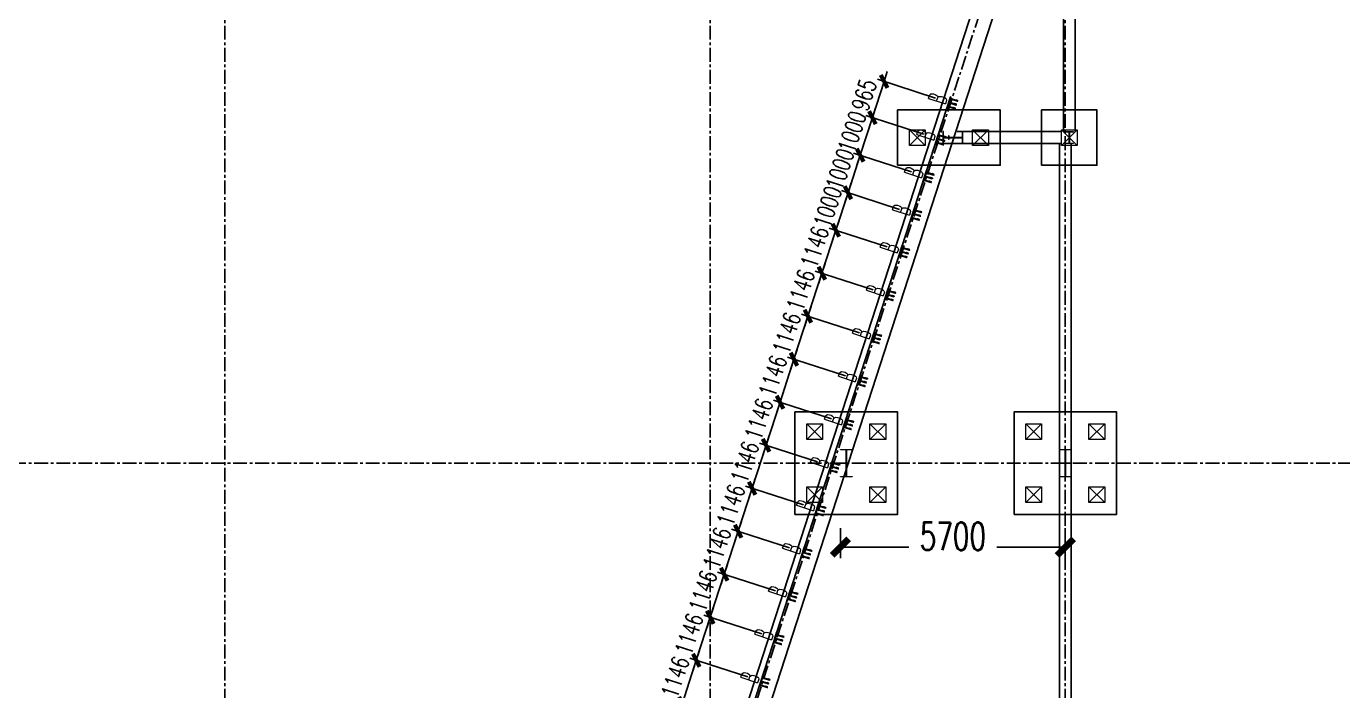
# Model space of a CAD drawing. Extents: x 782294 to 1727252, y -631030 to 17645.
# Drawn here: x 1013228 to 1046583, y -337651 to -320817 of the extents above; entities that cross this region are included whole.
import ezdxf

# ---------------------------------------------------------------- set-up
doc = ezdxf.new("R2010")
doc.units = 0
doc.linetypes.add('CENTER', pattern=[2, 1.25, -0.25, 0.25, -0.25])
doc.layers.get('Defpoints').update_dxf_attribs({"color": 210})
for name, color, linetype in [('!ZN1-填充-8', 8, 'Continuous'), ('!ZN3-铝板幕墙-3', 3, 'Continuous'), ('2钢材断面', 2, 'Continuous'), ('30预埋件', 30, 'Continuous'), ('40钢材投影', 40, 'Continuous'), ('ALT_CEN-0-30', 1, 'CENTER'), ('DIM', 173, 'Continuous'), ('DOTE', 1, 'CENTER'), ('S-BKL', 4, 'Continuous'), ('S-DOTE1', 140, 'CENTER'), ('S-HATCH1-W', 252, 'Continuous'), ('结构轮廓线', 1, 'Continuous')]:
    doc.layers.add(name, color=color, linetype=linetype)
doc.layers.add('S-col', color=2, linetype='Continuous', lineweight=0)
doc.layers.add('S-zhuang', color=1, linetype='Continuous', lineweight=0)
doc.styles.add('DHTEXT-1', font='romans.shx', dxfattribs={"width": 0.7, "bigfont": 'chinese.shx'})
doc.dimstyles.new('ZN175', dxfattribs={"dimscale": 175, "dimtxt": 2.5, "dimasz": 1.5, "dimexe": 1, "dimexo": 2, "dimgap": 0.9, "dimtad": 1, "dimdec": 0, "dimdsep": 46, "dimtxsty": 'DHTEXT-1', "dimblk": 'ARCHTICK', "dimcen": 2.5, "dimclrd": 173, "dimclre": 173, "dimclrt": 7, "dimazin": 2, "dimtfac": 1, "dimtdec": 0, "dimtix": 1, "dimtmove": 2, "dimatfit": 3, "dimfxl": 0, "dimtolj": 1, "dimtzin": 0, "dimarcsym": 0})
doc.dimstyles.new('ZN280', dxfattribs={"dimscale": 280, "dimtxt": 2.5, "dimasz": 1.5, "dimexe": 1, "dimexo": 2, "dimgap": 0.9, "dimtad": 1, "dimdec": 0, "dimdsep": 46, "dimtxsty": 'DHTEXT-1', "dimblk": 'ARCHTICK', "dimcen": 2.5, "dimclrd": 173, "dimclre": 173, "dimclrt": 7, "dimazin": 2, "dimtfac": 1, "dimtdec": 0, "dimtix": 1, "dimtmove": 2, "dimatfit": 3, "dimfxl": 0, "dimarcsym": 0})

# ---------------------------------------------------------------- blocks, each defined once
blk = doc.blocks.new('_ArchTick')
at = {"color": 0, "linetype": 'ByBlock', "const_width": 0.4}
blk.add_lwpolyline([(-0.5, -0.5), (0.5, 0.5)], dxfattribs=at)
blk = doc.blocks.new('*D1428')
at = {"layer": 'Defpoints', "color": 0, "ltscale": 2800, "transparency": 16777216}
for p in [(15600, 64910.00000000099), (21300.00000025705, 64910.00000000099), (21300.00000025705, 63872.50000000099)]:
    blk.add_point(p, dxfattribs=at)
at = {"layer": 'DIM', "color": 173, "linetype": 'ByBlock', "lineweight": -2, "ltscale": 2800, "transparency": 16777216}
for p, q in [((15600, 64350.00000000099), (15600, 63592.50000000099)), ((21300.00000025705, 64350.00000000099), (21300.00000025705, 63592.50000000099)), ((15600, 63872.50000000099), (17334.66666679519, 63872.50000000099)), ((21300.00000025705, 63872.50000000099), (19565.33333346185, 63872.50000000099))]:
    blk.add_line(p, q, dxfattribs=at)
at = {"layer": 'DIM', "color": 173, "lineweight": -2, "ltscale": 2800, "transparency": 16777216, "xscale": 420, "yscale": 420, "zscale": 420, "rotation": 180}
blk.add_blockref('_ArchTick', (15600, 63872.50000000099), dxfattribs=at)
at = {"layer": 'DIM', "color": 173, "lineweight": -2, "ltscale": 2800, "transparency": 16777216, "xscale": 420, "yscale": 420, "zscale": 420}
blk.add_blockref('_ArchTick', (21300.00000025705, 63872.50000000099), dxfattribs=at)
at = {"layer": 'DIM', "color": 7, "ltscale": 2800, "transparency": 16777216, "insert": (18450.00000012852, 64147.50000000099), "char_height": 700, "attachment_point": 5, "style": 'DHTEXT-1'}
blk.add_mtext('5700', dxfattribs=at)
blk = doc.blocks.new('234')
at = {"layer": '!ZN1-填充-8'}
h = blk.add_hatch(color=252, dxfattribs=at)
h.dxf.hatch_style = 1
h.paths.add_polyline_path([(-105.0000001721201, -9.999999742969521), (-112.944251794368, -9.999999742969521), (-105.0000000904838, -18.00872988569608)])
h = blk.add_hatch(color=252, dxfattribs=at)
h.dxf.hatch_style = 1
h.paths.add_polyline_path([(-95.00000097590964, -18.00872988569608), (-105.0000005331822, -18.00872989588242), (-105.0000005331822, -9.999999753155862), (-95.0000008942734, -9.999999742969521)])
h = blk.add_hatch(color=252, dxfattribs=at)
h.dxf.hatch_style = 1
h.paths.add_polyline_path([(-95.0000008942734, -9.999999742969521), (-87.05574927202542, -9.999999742969521), (-95.00000097590964, -18.00872988569608)])
h = blk.add_hatch(color=252, dxfattribs=at)
h.dxf.hatch_style = 1
h.paths.add_polyline_path([(-4.999730351133621, -9.999999742969521), (-12.9439819733816, -9.999999742969521), (-4.999730269497377, -18.00872988569608)])
h = blk.add_hatch(color=252, dxfattribs=at)
h.dxf.hatch_style = 1
h.paths.add_polyline_path([(5.000268845076789, -18.00872988569608), (-4.999730712195742, -18.00872989588242), (-4.999730712195742, -9.999999753155862), (5.000268926713034, -9.999999742969521)])
h = blk.add_hatch(color=252, dxfattribs=at)
h.dxf.hatch_style = 1
h.paths.add_polyline_path([(5.000268926713034, -9.999999742969521), (12.94452054896101, -9.999999742969521), (5.000268845076789, -18.00872988569608)])
h = blk.add_hatch(color=252, dxfattribs=at)
h.dxf.hatch_style = 1
h.paths.add_polyline_path([(95.00000220880611, -10.00000083513441), (87.05575058655813, -10.00000083513441), (95.00000229044235, -18.00873097786098)])
h = blk.add_hatch(color=252, dxfattribs=at)
h.dxf.hatch_style = 1
h.paths.add_polyline_path([(105.0000014050165, -18.00873097786098), (95.00000184774399, -18.00873098804732), (95.00000184774399, -10.00000084532076), (105.0000014866528, -10.00000083513441)])
h = blk.add_hatch(color=252, dxfattribs=at)
h.dxf.hatch_style = 1
h.paths.add_polyline_path([(105.0000014866528, -10.00000083513441), (112.9442531089007, -10.00000083513441), (105.0000014050165, -18.00873097786098)])
at = {"layer": '2钢材断面'}
for p, q in [((-150, 0), (-150, -10)), ((150, 0), (-150, 0)), ((150, 0), (150, -10)), ((-94, -10), (-150, -10)), ((0, -10), (-94, -10)), ((105.9999999126303, -10.00000115769217), (0, -10)), ((150, -10), (105.9999999038409, -10.00000015631667))]:
    blk.add_line(p, q, dxfattribs=at)
at = {"layer": '40钢材投影'}
for p, q in [((-105.0000000904838, -18.00872988569608), (-112.944251794368, -9.999999742969521)), ((-105, -10), (-105, -200.0000005788461)), ((-95, -200.0000005788461), (-105, -200.0000005788461)), ((-95, -10), (-95, -200.0000005788461)), ((-95.00000097590964, -18.00872988569608), (-87.05574927202542, -9.999999742969521)), ((-4.999730269497377, -18.00872988569608), (-12.9439819733816, -9.999999742969521)), ((-5, -10), (-5, -200.0000005788461)), ((5, -200.0000005788461), (-5, -200.0000005788461)), ((5, -10), (5, -200.0000005788461)), ((5.000268845076789, -18.00872988569608), (12.94452054896101, -9.999999742969521)), ((95.00000229044235, -18.00873097786098), (87.05575058655813, -10.00000083513441)), ((95.00000238092616, -10), (95.00000238092616, -200.0000005788461)), ((105.0000023809262, -200.0000005788461), (95.00000238092616, -200.0000005788461)), ((105.0000023809262, -10), (105.0000023809262, -200.0000005788461)), ((105.0000014050165, -18.00873097786098), (112.9442531089007, -10.00000083513441))]:
    blk.add_line(p, q, dxfattribs=at)
for points in [[(-95, -172.0000005788461), (-95, -150.0000005788461), (-85, -150.0000005788461), (-85, -200.0000005788461), (-95, -200.0000005788461), (-95, -184.0000005788461)], [(5, -172.0000005788461), (5, -150.0000005788461), (15, -150.0000005788461), (15, -200.0000005788461), (5, -200.0000005788461), (5, -184.0000005788461)], [(105.0000023809262, -172.0000005788461), (105.0000023809262, -150.0000005788461), (115.0000023809262, -150.0000005788461), (115.0000023809262, -200.0000005788461), (105.0000023809262, -200.0000005788461), (105.0000023809262, -184.0000005788461)]]:
    blk.add_lwpolyline(points, dxfattribs=at)
at = {"layer": 'ALT_CEN-0-30', "ltscale": 0.3}
for p, q in [((-100, 0), (-100, -215.2954922874487)), ((0, 0), (0, -215.2954922874487)), ((100.0000023809262, 0), (100.0000023809262, -215.2954922874487))]:
    blk.add_line(p, q, dxfattribs=at)
blk = doc.blocks.new('20250912155743')
at = {"layer": '40钢材投影', "color": 2, "ltscale": 500, "rotation": 72.02175323771911}
blk.add_blockref('234', (0, 0), dxfattribs=at)
at = {"layer": '30预埋件', "style": 'DHTEXT-1', "text_generation_flag": 6, "width": 0.55}
blk.add_attdef('B', (-95.28506562643452, -79.7298647048301), '', height=450, rotation=251.9335077013559, dxfattribs=at)
blk = doc.blocks.new('20250913102643')
at = {"layer": '结构轮廓线', "ltscale": 500}
for p in [(18345.18810639251, 75141.62306369387), (18047.43218261097, 74223.93255206384), (17738.80072412919, 73272.72339577804), (17430.16944868048, 72321.51480360451), (17121.66105916956, 71370.68494867871), (16768.09095140849, 70280.97385588998), (16414.52084390842, 69191.26276390569), (16060.95073660929, 68101.55167254014), (15707.38062886323, 67011.84057979763), (15353.81922752841, 65922.1563204116), (15000.2491199309, 64832.44522812689), (14646.67901233141, 63742.73413583561), (14293.10890473181, 62653.02304354438), (13939.53879713221, 61563.31195125316), (13585.9686895347, 60473.60085896822)]:
    blk.add_blockref('20250912155743', p, dxfattribs=at).add_auto_attribs({'B': 'B'})
blk = doc.blocks.new('*D766')
at = {"layer": 'Defpoints', "color": 0, "ltscale": 1750, "transparency": 16777216}
for p in [(1036600.136677367, -322744.1181382983), (1034665.846452648, -323130.8150563362), (1036302.380753585, -323661.8086499283)]:
    blk.add_point(p, dxfattribs=at)
at = {"layer": 'DIM', "color": 173, "linetype": 'ByBlock', "lineweight": -2, "ltscale": 1750, "transparency": 16777216}
for p, q in [((1036267.222167642, -322636.0999490209), (1034797.145121567, -322159.1154500674)), ((1034963.602376429, -322213.1245447062), (1035044.616018388, -321963.4386624126)), ((1034963.602376429, -322213.1245447062), (1034665.846452648, -323130.8150563362)), ((1035969.466243861, -323553.7904606508), (1034499.389197786, -323076.8059616975)), ((1034665.846452648, -323130.8150563362), (1034584.83281069, -323380.5009386297))]:
    blk.add_line(p, q, dxfattribs=at)
at = {"layer": 'DIM', "color": 173, "lineweight": -2, "ltscale": 1750, "transparency": 16777216, "xscale": 262.5, "yscale": 262.5, "zscale": 262.5}
for p, rotation in [((1034963.602376429, -322213.1245447062), 252.0237103674111), ((1034665.846452648, -323130.8150563362), 72.02371036741107)]:
    blk.add_blockref('_ArchTick', p, dxfattribs=dict(at, rotation=rotation))
at = {"layer": 'DIM', "color": 7, "ltscale": 1750, "transparency": 16777216, "insert": (1034456.841316585, -322555.850247048), "char_height": 437.5, "attachment_point": 5, "rotation": 72.02371036741107, "style": 'DHTEXT-1'}
blk.add_mtext('\\A1;965', dxfattribs=at)
blk = doc.blocks.new('*D767')
at = {"layer": 'Defpoints', "color": 0, "ltscale": 1750, "transparency": 16777216}
for p in [(1036302.380753585, -323661.8086499282), (1034357.214994166, -324082.024212622), (1035993.749295104, -324613.0178062142)]:
    blk.add_point(p, dxfattribs=at)
at = {"layer": 'DIM', "color": 173, "linetype": 'ByBlock', "lineweight": -2, "ltscale": 1750, "transparency": 16777216}
for p, q in [((1034665.846452648, -323130.8150563361), (1034357.214994166, -324082.024212622)), ((1035969.466243861, -323553.7904606508), (1034499.389197786, -323076.8059616974)), ((1034665.846452648, -323130.8150563361), (1034746.860094606, -322881.1291740426)), ((1035660.834785379, -324504.9996169367), (1034190.757739304, -324028.0151179833)), ((1034357.214994166, -324082.024212622), (1034276.201352208, -324331.7100949155))]:
    blk.add_line(p, q, dxfattribs=at)
at = {"layer": 'DIM', "color": 173, "lineweight": -2, "ltscale": 1750, "transparency": 16777216, "xscale": 262.5, "yscale": 262.5, "zscale": 262.5}
for p, rotation in [((1034665.846452648, -323130.8150563361), 252.0237103674111), ((1034357.214994166, -324082.024212622), 72.02371036741108)]:
    blk.add_blockref('_ArchTick', p, dxfattribs=dict(at, rotation=rotation))
at = {"layer": 'DIM', "color": 7, "ltscale": 1750, "transparency": 16777216, "insert": (1034153.647625453, -323490.3000810059), "char_height": 437.5, "attachment_point": 5, "rotation": 72.02371036741108, "style": 'DHTEXT-1'}
blk.add_mtext('\\A1;1000', dxfattribs=at)
blk = doc.blocks.new('*D768')
at = {"layer": 'Defpoints', "color": 0, "ltscale": 1750, "transparency": 16777216}
for p in [(1035993.749295104, -324613.0178062142), (1034048.583719077, -325033.2328036855), (1035685.085528292, -325564.2158549404)]:
    blk.add_point(p, dxfattribs=at)
at = {"layer": 'DIM', "color": 173, "linetype": 'ByBlock', "lineweight": -2, "ltscale": 1750, "transparency": 16777216}
for p, q in [((1034357.214994166, -324082.024212622), (1034438.228636124, -323832.3383303284)), ((1034357.214994166, -324082.024212622), (1034048.583719077, -325033.2328036855)), ((1035660.834785379, -324504.9996169367), (1034190.757739304, -324028.0151179833)), ((1035352.171018568, -325456.197665663), (1033882.126464215, -324979.2237090468)), ((1034048.583719077, -325033.2328036855), (1033967.570077119, -325282.918685979))]:
    blk.add_line(p, q, dxfattribs=at)
at = {"layer": 'DIM', "color": 173, "lineweight": -2, "ltscale": 1750, "transparency": 16777216, "xscale": 262.5, "yscale": 262.5, "zscale": 262.5}
for p, rotation in [((1034357.214994166, -324082.024212622), 252.0237103674111), ((1034048.583719077, -325033.2328036855), 72.02371036741108)]:
    blk.add_blockref('_ArchTick', p, dxfattribs=dict(at, rotation=rotation))
at = {"layer": 'DIM', "color": 7, "ltscale": 1750, "transparency": 16777216, "insert": (1033845.016258668, -324441.5089546806), "char_height": 437.5, "attachment_point": 5, "rotation": 72.02371036741108, "style": 'DHTEXT-1'}
blk.add_mtext('\\A1;1000', dxfattribs=at)
blk = doc.blocks.new('*D769')
at = {"layer": 'Defpoints', "color": 0, "ltscale": 1750, "transparency": 16777216}
for p in [(1035685.085528292, -325564.2158549404), (1033740.075329926, -325984.0626575018), (1035376.544660356, -326515.0351706171)]:
    blk.add_point(p, dxfattribs=at)
at = {"layer": 'DIM', "color": 173, "linetype": 'ByBlock', "lineweight": -2, "ltscale": 1750, "transparency": 16777216}
for p, q in [((1034048.583719077, -325033.2328036855), (1034129.597361035, -324783.546921392)), ((1034048.583719077, -325033.2328036855), (1033740.075329926, -325984.0626575018)), ((1035352.171018568, -325456.197665663), (1033882.126464215, -324979.2237090468)), ((1035043.630150631, -326407.0169813397), (1033573.618075064, -325930.0535628631)), ((1033740.075329926, -325984.0626575018), (1033659.061687968, -326233.7485397953))]:
    blk.add_line(p, q, dxfattribs=at)
at = {"layer": 'DIM', "color": 173, "lineweight": -2, "ltscale": 1750, "transparency": 16777216, "xscale": 262.5, "yscale": 262.5, "zscale": 262.5}
for p, rotation in [((1034048.583719077, -325033.2328036855), 252.0237103674111), ((1033740.075329926, -325984.0626575018), 72.02371036741108)]:
    blk.add_blockref('_ArchTick', p, dxfattribs=dict(at, rotation=rotation))
at = {"layer": 'DIM', "color": 7, "ltscale": 1750, "transparency": 16777216, "insert": (1033536.446426548, -325392.5281771205), "char_height": 437.5, "attachment_point": 5, "rotation": 72.02371036741108, "style": 'DHTEXT-1'}
blk.add_mtext('\\A1;1000', dxfattribs=at)
blk = doc.blocks.new('*D770')
at = {"layer": 'Defpoints', "color": 0, "ltscale": 1750, "transparency": 16777216}
for p in [(1035376.544660356, -326515.0351706171), (1033386.505222578, -327073.7737490191), (1035022.937330267, -327604.7341847604)]:
    blk.add_point(p, dxfattribs=at)
at = {"layer": 'DIM', "color": 173, "linetype": 'ByBlock', "lineweight": -2, "ltscale": 1750, "transparency": 16777216}
for p, q in [((1033740.075329926, -325984.0626575018), (1033821.088971884, -325734.3767752083)), ((1033740.075329926, -325984.0626575018), (1033386.505222578, -327073.7737490191)), ((1035043.630150631, -326407.0169813397), (1033573.618075064, -325930.0535628631)), ((1034690.022820542, -327496.715995483), (1033220.047967715, -327019.7646543804)), ((1033386.505222578, -327073.7737490191), (1033305.49158062, -327323.4596313126))]:
    blk.add_line(p, q, dxfattribs=at)
at = {"layer": 'DIM', "color": 173, "lineweight": -2, "ltscale": 1750, "transparency": 16777216, "xscale": 262.5, "yscale": 262.5, "zscale": 262.5}
for p, rotation in [((1033740.075329926, -325984.0626575018), 252.0237103674111), ((1033386.505222578, -327073.7737490191), 72.02371036741108)]:
    blk.add_blockref('_ArchTick', p, dxfattribs=dict(at, rotation=rotation))
at = {"layer": 'DIM', "color": 7, "ltscale": 1750, "transparency": 16777216, "insert": (1033205.407178298, -326412.7986497874), "char_height": 437.5, "attachment_point": 5, "rotation": 72.02371036741108, "style": 'DHTEXT-1'}
blk.add_mtext('\\A1;1146', dxfattribs=at)
blk = doc.blocks.new('*D771')
at = {"layer": 'Defpoints', "color": 0, "ltscale": 1750, "transparency": 16777216}
for p in [(1035022.937330267, -327604.7341847604), (1033032.935113945, -328163.4848444942), (1034669.469414883, -328694.4784380863)]:
    blk.add_point(p, dxfattribs=at)
at = {"layer": 'DIM', "color": 173, "linetype": 'ByBlock', "lineweight": -2, "ltscale": 1750, "transparency": 16777216}
for p, q in [((1033386.505222578, -327073.7737490191), (1033467.518864536, -326824.0878667256)), ((1033386.505222578, -327073.7737490191), (1033032.935113945, -328163.4848444942)), ((1034690.022820542, -327496.715995483), (1033220.047967715, -327019.7646543804)), ((1034336.554905158, -328586.460248809), (1032866.477859083, -328109.4757498555)), ((1033032.935113945, -328163.4848444942), (1032951.921471987, -328413.1707267877))]:
    blk.add_line(p, q, dxfattribs=at)
at = {"layer": 'DIM', "color": 173, "lineweight": -2, "ltscale": 1750, "transparency": 16777216, "xscale": 262.5, "yscale": 262.5, "zscale": 262.5}
for p, rotation in [((1033386.505222578, -327073.7737490191), 252.0237103674111), ((1033032.935113945, -328163.4848444942), 72.02371036741108)]:
    blk.add_blockref('_ArchTick', p, dxfattribs=dict(at, rotation=rotation))
at = {"layer": 'DIM', "color": 7, "ltscale": 1750, "transparency": 16777216, "insert": (1032851.837070307, -327502.5097432835), "char_height": 437.5, "attachment_point": 5, "rotation": 72.02371036741108, "style": 'DHTEXT-1'}
blk.add_mtext('\\A1;1146', dxfattribs=at)
blk = doc.blocks.new('*D772')
at = {"layer": 'Defpoints', "color": 0, "ltscale": 1750, "transparency": 16777216}
for p in [(1034669.469414883, -328694.4784380863), (1032679.365007058, -329253.1959345883), (1034315.862085256, -329784.1774508065)]:
    blk.add_point(p, dxfattribs=at)
at = {"layer": 'DIM', "color": 173, "linetype": 'ByBlock', "lineweight": -2, "ltscale": 1750, "transparency": 16777216}
for p, q in [((1033032.935113945, -328163.4848444942), (1032679.365007058, -329253.1959345883)), ((1034336.554905158, -328586.460248809), (1032866.477859083, -328109.4757498555)), ((1033032.935113945, -328163.4848444942), (1033113.948755903, -327913.7989622007)), ((1033982.947575531, -329676.159261529), (1032512.907752196, -329199.1868399496)), ((1032679.365007058, -329253.1959345883), (1032598.3513651, -329502.8818168818))]:
    blk.add_line(p, q, dxfattribs=at)
at = {"layer": 'DIM', "color": 173, "lineweight": -2, "ltscale": 1750, "transparency": 16777216, "xscale": 262.5, "yscale": 262.5, "zscale": 262.5}
for p, rotation in [((1033032.935113945, -328163.4848444942), 252.0237103674111), ((1032679.365007058, -329253.1959345883), 72.02371036741108)]:
    blk.add_blockref('_ArchTick', p, dxfattribs=dict(at, rotation=rotation))
at = {"layer": 'DIM', "color": 7, "ltscale": 1750, "transparency": 16777216, "insert": (1032498.266962548, -328592.2208360681), "char_height": 437.5, "attachment_point": 5, "rotation": 72.02371036741108, "style": 'DHTEXT-1'}
blk.add_mtext('\\A1;1146', dxfattribs=at)
blk = doc.blocks.new('*D773')
at = {"layer": 'Defpoints', "color": 0, "ltscale": 1750, "transparency": 16777216}
for p in [(1034315.862085256, -329784.1774508065), (1032325.794899725, -330342.9070260592), (1033962.254755182, -330873.8764649035)]:
    blk.add_point(p, dxfattribs=at)
at = {"layer": 'DIM', "color": 173, "linetype": 'ByBlock', "lineweight": -2, "ltscale": 1750, "transparency": 16777216}
for p, q in [((1033982.947575531, -329676.159261529), (1032512.907752196, -329199.1868399496)), ((1032679.365007058, -329253.1959345883), (1032760.378649016, -329003.5100522947)), ((1032679.365007058, -329253.1959345883), (1032325.794899725, -330342.9070260592)), ((1033629.340245457, -330765.8582756261), (1032159.337644863, -330288.8979314205)), ((1032325.794899725, -330342.9070260592), (1032244.781257767, -330592.5929083528))]:
    blk.add_line(p, q, dxfattribs=at)
at = {"layer": 'DIM', "color": 173, "lineweight": -2, "ltscale": 1750, "transparency": 16777216, "xscale": 262.5, "yscale": 262.5, "zscale": 262.5}
for p, rotation in [((1032679.365007058, -329253.1959345883), 252.0237103674111), ((1032325.794899725, -330342.9070260592), 72.02371036741108)]:
    blk.add_blockref('_ArchTick', p, dxfattribs=dict(at, rotation=rotation))
at = {"layer": 'DIM', "color": 7, "ltscale": 1750, "transparency": 16777216, "insert": (1032144.696855438, -329681.9319268506), "char_height": 437.5, "attachment_point": 5, "rotation": 72.02371036741108, "style": 'DHTEXT-1'}
blk.add_mtext('\\A1;1146', dxfattribs=at)
blk = doc.blocks.new('*D774')
at = {"layer": 'Defpoints', "color": 0, "ltscale": 1750, "transparency": 16777216}
for p in [(1033962.254755182, -330873.8764649035), (1031972.233498803, -331432.5912841739), (1033608.656132435, -331963.5486459416)]:
    blk.add_point(p, dxfattribs=at)
at = {"layer": 'DIM', "color": 173, "linetype": 'ByBlock', "lineweight": -2, "ltscale": 1750, "transparency": 16777216}
for p, q in [((1032325.794899725, -330342.9070260592), (1032406.808541683, -330093.2211437657)), ((1032325.794899725, -330342.9070260592), (1031972.233498803, -331432.5912841739)), ((1033629.340245457, -330765.8582756261), (1032159.337644863, -330288.8979314205)), ((1033275.74162271, -331855.5304566642), (1031805.77624394, -331378.5821895352)), ((1031972.233498803, -331432.5912841739), (1031891.219856845, -331682.2771664674))]:
    blk.add_line(p, q, dxfattribs=at)
at = {"layer": 'DIM', "color": 173, "lineweight": -2, "ltscale": 1750, "transparency": 16777216, "xscale": 262.5, "yscale": 262.5, "zscale": 262.5}
for p, rotation in [((1032325.794899725, -330342.9070260592), 252.0237103674111), ((1031972.233498803, -331432.5912841739), 72.02371036741108)]:
    blk.add_blockref('_ArchTick', p, dxfattribs=dict(at, rotation=rotation))
at = {"layer": 'DIM', "color": 7, "ltscale": 1750, "transparency": 16777216, "insert": (1031791.13110131, -330771.6296016434), "char_height": 437.5, "attachment_point": 5, "rotation": 72.02371036741108, "style": 'DHTEXT-1'}
blk.add_mtext('\\A1;1146', dxfattribs=at)
blk = doc.blocks.new('*D775')
at = {"layer": 'Defpoints', "color": 0, "ltscale": 1750, "transparency": 16777216}
for p in [(1033608.656132435, -331963.5486459416), (1031618.663391618, -332522.3023751871), (1033255.04880251, -333053.247659581)]:
    blk.add_point(p, dxfattribs=at)
at = {"layer": 'DIM', "color": 173, "linetype": 'ByBlock', "lineweight": -2, "ltscale": 1750, "transparency": 16777216}
for p, q in [((1031972.233498803, -331432.5912841739), (1032053.247140761, -331182.9054018804)), ((1031972.233498803, -331432.5912841739), (1031618.663391618, -332522.3023751871)), ((1033275.74162271, -331855.5304566642), (1031805.77624394, -331378.5821895352)), ((1032922.134292785, -332945.2294703035), (1031452.206136755, -332468.2932805484)), ((1031618.663391618, -332522.3023751871), (1031537.64974966, -332771.9882574806))]:
    blk.add_line(p, q, dxfattribs=at)
at = {"layer": 'DIM', "color": 173, "lineweight": -2, "ltscale": 1750, "transparency": 16777216, "xscale": 262.5, "yscale": 262.5, "zscale": 262.5}
for p, rotation in [((1031972.233498803, -331432.5912841739), 252.0237103674111), ((1031618.663391618, -332522.3023751871), 72.02371036741108)]:
    blk.add_blockref('_ArchTick', p, dxfattribs=dict(at, rotation=rotation))
at = {"layer": 'DIM', "color": 7, "ltscale": 1750, "transparency": 16777216, "insert": (1031437.565347256, -331861.3272762073), "char_height": 437.5, "attachment_point": 5, "rotation": 72.02371036741108, "style": 'DHTEXT-1'}
blk.add_mtext('\\A1;1146', dxfattribs=at)
blk = doc.blocks.new('*D776')
at = {"layer": 'Defpoints', "color": 0, "ltscale": 1750, "transparency": 16777216}
for p in [(1033255.04880251, -333053.247659581), (1031265.093284431, -333612.0134662069), (1032901.441472582, -334142.9466732268)]:
    blk.add_point(p, dxfattribs=at)
at = {"layer": 'DIM', "color": 173, "linetype": 'ByBlock', "lineweight": -2, "ltscale": 1750, "transparency": 16777216}
for p, q in [((1031618.663391618, -332522.3023751871), (1031265.093284431, -333612.0134662069)), ((1032922.134292785, -332945.2294703035), (1031452.206136755, -332468.2932805484)), ((1031618.663391618, -332522.3023751871), (1031699.677033576, -332272.6164928936)), ((1032568.526962858, -334034.9284839493), (1031098.636029568, -333558.0043715682)), ((1031265.093284431, -333612.0134662069), (1031184.079642472, -333861.6993485004))]:
    blk.add_line(p, q, dxfattribs=at)
at = {"layer": 'DIM', "color": 173, "lineweight": -2, "ltscale": 1750, "transparency": 16777216, "xscale": 262.5, "yscale": 262.5, "zscale": 262.5}
for p, rotation in [((1031618.663391618, -332522.3023751871), 252.0237103674111), ((1031265.093284431, -333612.0134662069), 72.02371036741108)]:
    blk.add_blockref('_ArchTick', p, dxfattribs=dict(at, rotation=rotation))
at = {"layer": 'DIM', "color": 7, "ltscale": 1750, "transparency": 16777216, "insert": (1031083.99524007, -332951.0383672239), "char_height": 437.5, "attachment_point": 5, "rotation": 72.02371036741108, "style": 'DHTEXT-1'}
blk.add_mtext('\\A1;1146', dxfattribs=at)
blk = doc.blocks.new('*D777')
at = {"layer": 'Defpoints', "color": 0, "ltscale": 1750, "transparency": 16777216}
for p in [(1032901.441472582, -334142.9466732268), (1030911.523174768, -334701.7245648554), (1032548.057475706, -335232.7181584477)]:
    blk.add_point(p, dxfattribs=at)
at = {"layer": 'DIM', "color": 173, "linetype": 'ByBlock', "lineweight": -2, "ltscale": 1750, "transparency": 16777216}
for p, q in [((1031265.093284431, -333612.0134662069), (1031346.106926389, -333362.3275839134)), ((1031265.093284431, -333612.0134662069), (1030911.523174768, -334701.7245648554)), ((1032568.526962858, -334034.9284839493), (1031098.636029568, -333558.0043715682)), ((1032215.142965982, -335124.6999691703), (1030745.065919906, -334647.7154702167)), ((1030911.523174768, -334701.7245648554), (1030830.50953281, -334951.4104471489))]:
    blk.add_line(p, q, dxfattribs=at)
at = {"layer": 'DIM', "color": 173, "lineweight": -2, "ltscale": 1750, "transparency": 16777216, "xscale": 262.5, "yscale": 262.5, "zscale": 262.5}
for p, rotation in [((1031265.093284431, -333612.0134662069), 252.0237103674111), ((1030911.523174768, -334701.7245648554), 72.02371036741108)]:
    blk.add_blockref('_ArchTick', p, dxfattribs=dict(at, rotation=rotation))
at = {"layer": 'DIM', "color": 7, "ltscale": 1750, "transparency": 16777216, "insert": (1030730.425131645, -334040.749462058), "char_height": 437.5, "attachment_point": 5, "rotation": 72.02371036741108, "style": 'DHTEXT-1'}
blk.add_mtext('\\A1;1146', dxfattribs=at)
blk = doc.blocks.new('*D778')
at = {"layer": 'Defpoints', "color": 0, "ltscale": 1750, "transparency": 16777216}
for p in [(1032548.057475706, -335232.7181584477), (1030557.953067581, -335791.4356558752), (1032194.450145778, -336322.4171720935)]:
    blk.add_point(p, dxfattribs=at)
at = {"layer": 'DIM', "color": 173, "linetype": 'ByBlock', "lineweight": -2, "ltscale": 1750, "transparency": 16777216}
for p, q in [((1030911.523174768, -334701.7245648554), (1030992.536816726, -334452.0386825619)), ((1030911.523174768, -334701.7245648554), (1030557.953067581, -335791.4356558752)), ((1032215.142965982, -335124.6999691703), (1030745.065919906, -334647.7154702167)), ((1031861.535636054, -336214.3989828161), (1030391.495812719, -335737.4265612365)), ((1030557.953067581, -335791.4356558752), (1030476.939425623, -336041.1215381687))]:
    blk.add_line(p, q, dxfattribs=at)
at = {"layer": 'DIM', "color": 173, "lineweight": -2, "ltscale": 1750, "transparency": 16777216, "xscale": 262.5, "yscale": 262.5, "zscale": 262.5}
for p, rotation in [((1030911.523174768, -334701.7245648554), 252.0237103674111), ((1030557.953067581, -335791.4356558752), 72.02371036741108)]:
    blk.add_blockref('_ArchTick', p, dxfattribs=dict(at, rotation=rotation))
at = {"layer": 'DIM', "color": 7, "ltscale": 1750, "transparency": 16777216, "insert": (1030376.855023221, -335130.4605568922), "char_height": 437.5, "attachment_point": 5, "rotation": 72.02371036741108, "style": 'DHTEXT-1'}
blk.add_mtext('\\A1;1146', dxfattribs=at)
blk = doc.blocks.new('*D779')
at = {"layer": 'Defpoints', "color": 0, "ltscale": 1750, "transparency": 16777216}
for p in [(1032194.450145778, -336322.4171720935), (1030204.382959571, -336881.1467494316), (1031840.917260509, -337412.1403430239)]:
    blk.add_point(p, dxfattribs=at)
at = {"layer": 'DIM', "color": 173, "linetype": 'ByBlock', "lineweight": -2, "ltscale": 1750, "transparency": 16777216}
for p, q in [((1030557.953067581, -335791.4356558752), (1030638.966709539, -335541.7497735816)), ((1030557.953067581, -335791.4356558752), (1030204.382959571, -336881.1467494316)), ((1031861.535636054, -336214.3989828161), (1030391.495812719, -335737.4265612365)), ((1031508.002750784, -337304.1221537464), (1030037.925704709, -336827.1376547929)), ((1030204.382959571, -336881.1467494316), (1030123.369317613, -337130.8326317251))]:
    blk.add_line(p, q, dxfattribs=at)
at = {"layer": 'DIM', "color": 173, "lineweight": -2, "ltscale": 1750, "transparency": 16777216, "xscale": 262.5, "yscale": 262.5, "zscale": 262.5}
for p, rotation in [((1030557.953067581, -335791.4356558752), 252.0237103674111), ((1030204.382959571, -336881.1467494316), 72.02371036741108)]:
    blk.add_blockref('_ArchTick', p, dxfattribs=dict(at, rotation=rotation))
at = {"layer": 'DIM', "color": 7, "ltscale": 1750, "transparency": 16777216, "insert": (1030023.284915622, -336220.1716491802), "char_height": 437.5, "attachment_point": 5, "rotation": 72.02371036741108, "style": 'DHTEXT-1'}
blk.add_mtext('\\A1;1146', dxfattribs=at)
blk = doc.blocks.new('*D780')
at = {"layer": 'Defpoints', "color": 0, "ltscale": 1750, "transparency": 16777216}
for p in [(1031840.917260509, -337412.1403430239), (1029850.812852384, -337970.8578404513), (1031487.309930582, -338501.8393566697)]:
    blk.add_point(p, dxfattribs=at)
at = {"layer": 'DIM', "color": 173, "linetype": 'ByBlock', "lineweight": -2, "ltscale": 1750, "transparency": 16777216}
for p, q in [((1031508.002750784, -337304.1221537464), (1030037.925704709, -336827.1376547929)), ((1030204.382959571, -336881.1467494316), (1030285.396601529, -336631.4608671381)), ((1030204.382959571, -336881.1467494316), (1029850.812852384, -337970.8578404513)), ((1031154.395420857, -338393.8211673922), (1029684.355597522, -337916.8487458126)), ((1029850.812852384, -337970.8578404513), (1029769.799210426, -338220.5437227449))]:
    blk.add_line(p, q, dxfattribs=at)
at = {"layer": 'DIM', "color": 173, "lineweight": -2, "ltscale": 1750, "transparency": 16777216, "xscale": 262.5, "yscale": 262.5, "zscale": 262.5}
for p, rotation in [((1030204.382959571, -336881.1467494316), 252.0237103674111), ((1029850.812852384, -337970.8578404513), 72.02371036741108)]:
    blk.add_blockref('_ArchTick', p, dxfattribs=dict(at, rotation=rotation))
at = {"layer": 'DIM', "color": 7, "ltscale": 1750, "transparency": 16777216, "insert": (1029669.714808023, -337309.8827414683), "char_height": 437.5, "attachment_point": 5, "rotation": 72.02371036741108, "style": 'DHTEXT-1'}
blk.add_mtext('\\A1;1146', dxfattribs=at)
blk = doc.blocks.new('20250922145540')
at = {"layer": 'S-col'}
blk.add_lwpolyline([(-195789.9992261842, 766819.9996079458), (-195489.9992261842, 766819.9996079458), (-195489.9992261842, 766807.9996079458), (-195635.9992261842, 766807.9996079458), (-195635.9992261842, 766131.9996079458), (-195489.9992261842, 766131.9996079458), (-195489.9992261842, 766119.9996079458), (-195789.9992261842, 766119.9996079458), (-195789.9992261842, 766131.9996079458), (-195643.9992261842, 766131.9996079458), (-195643.9992261842, 766807.9996079458), (-195789.9992261842, 766807.9996079458)], close=True, dxfattribs=at)
blk = doc.blocks.new('S-ZHUANG-400')
at = {"layer": 'S-zhuang'}
for p, q in [((200, -200), (-200, 200)), ((-200, -200), (200, 200))]:
    blk.add_line(p, q, dxfattribs=at)
blk.add_lwpolyline([(-200, 200), (200, 200), (200, -200), (-200, -200)], close=True, dxfattribs=at)
blk = doc.blocks.new('CT4')
at = {"layer": 'S-DOTE1', "ltscale": 0.25}
for p, q in [((-99971.1277682723, -169242.0248201829), (-100091.1277682723, -169242.0248201829)), ((-100031.1277682723, -169182.0248201829), (-100031.1277682723, -169302.0248201829))]:
    blk.add_line(p, q, dxfattribs=at)
at = {"layer": 'S-HATCH1-W'}
blk.add_lwpolyline([(-101331.1277682728, -170542.0248201829), (-101331.1277682728, -167942.0248201829), (-98731.12776827184, -167942.0248201829), (-98731.12776827184, -170542.0248201829)], close=True, dxfattribs=at)
at = {"layer": 'S-zhuang', "rotation": 90}
for p in [(-100831.1277682728, -168442.0248201829), (-99231.12776827184, -168442.0248201829), (-100831.1277682728, -170042.0248201829), (-99231.12776827184, -170042.0248201829)]:
    blk.add_blockref('S-ZHUANG-400', p, dxfattribs=at)
blk = doc.blocks.new('CT2')
at = {"layer": 'S-DOTE1', "ltscale": 0.25}
for p, q in [((-193624.802562632, -187226.2174907324), (-193624.802562632, -187106.2174907324)), ((-193564.802562632, -187166.2174907324), (-193684.802562632, -187166.2174907324))]:
    blk.add_line(p, q, dxfattribs=at)
at = {"layer": 'S-HATCH1-W'}
blk.add_lwpolyline([(-194324.802562632, -185866.217490732), (-192924.802562632, -185866.217490732), (-192924.802562632, -188466.2174907329), (-194324.802562632, -188466.2174907329)], close=True, dxfattribs=at)
at = {"layer": 'S-zhuang'}
for p in [(-193624.802562632, -186366.217490732), (-193624.802562632, -187966.2174907329)]:
    blk.add_blockref('S-ZHUANG-400', p, dxfattribs=at)
blk = doc.blocks.new('CT1')
at = {"layer": 'S-HATCH1-W'}
blk.add_lwpolyline([(-91607.4814297724, -249948.1811803589), (-91607.4814297724, -248548.1811803589), (-90207.48142977146, -248548.1811803589), (-90207.48142977146, -249948.1811803589)], close=True, dxfattribs=at)
at = {"layer": 'S-zhuang', "rotation": 90.00000000000001}
blk.add_blockref('S-ZHUANG-400', (-90907.4814297724, -249248.1811803589), dxfattribs=at)
blk = doc.blocks.new('A$C8df6222d')
at = {"layer": 'S-BKL'}
for p, q in [((20671.28463520482, 82796.20473512664), (-692.4036407615058, 16957.41795089137)), ((-150.000781444367, 16847.94047887804), (21120.64897129231, 82400.00039205479)), ((21249.9992262295, 74400.00039205444), (21249.9992262295, 82400.00039205479)), ((21549.9992262295, 74400.00039205444), (21549.9992262295, 82400.00039205479)), ((18562.93677178072, 74400.00039205456), (21199.99922622938, 74400.00039205456)), ((18137.06168015883, 74100.00039205456), (21199.99922622938, 74100.00039205456)), ((21149.99921881268, 338), (21149.99921881268, 74100.00039205456))]:
    blk.add_line(p, q, dxfattribs=at)
blk.add_lwpolyline([(21449.99921881268, 338), (21449.99921881268, 74100.00039205456)], dxfattribs=at)
at = {"layer": 'S-col'}
for points in [[(18699.99922596966, 74100.00039205409), (18699.99922596966, 74400.00039205409), (18687.99922596966, 74400.00039205409), (18687.99922596966, 74254.00039205409), (18211.99922596966, 74254.00039205409), (18211.99922596966, 74400.00039205409), (18199.99922596966, 74400.00039205409), (18199.99922596966, 74100.00039205409), (18211.99922596966, 74100.00039205409), (18211.99922596966, 74246.00039205409), (18687.99922596966, 74246.00039205409), (18687.99922596966, 74100.00039205409)], [(21299.9992262295, 74400.00039205444), (21499.9992262295, 74400.00039205444), (21499.9992262295, 74388.00039205444), (21403.9992262295, 74388.00039205444), (21403.9992262295, 74112.00039205444), (21499.9992262295, 74112.00039205444), (21499.9992262295, 74100.00039205444), (21299.9992262295, 74100.00039205444), (21299.9992262295, 74112.00039205444), (21395.9992262295, 74112.00039205444), (21395.9992262295, 74388.00039205444), (21299.9992262295, 74388.00039205444)]]:
    blk.add_lwpolyline(points, close=True, dxfattribs=at)
for p in [(211389.9984447397, -700469.9996079123), (216939.9992338289, -700469.9996079123)]:
    blk.add_blockref('20250922145540', p)
at = {"layer": 'S-zhuang', "rotation": 90}
blk.add_blockref('CT2', (-168816.2182647637, 267874.8029546865), dxfattribs=at)
at = {"layer": 'S-zhuang'}
for name, p in [('CT1', (112307.4806560017, 323498.1815724134)), ('CT4', (115781.1269868279, 235242.0248202166)), ('CT4', (121331.1269870852, 235242.0252122371))]:
    blk.add_blockref(name, p, dxfattribs=at)
blk = doc.blocks.new('20250821100646')
at = {"layer": 'DOTE', "ltscale": 280}
for p, q in [((0, -10067.43605959264), (0, 92719.99995451071)), ((12300.00000025705, -10067.43605959264), (12300.00000025705, 92719.99995451071)), ((21300.00000025681, -10067.43605962186), (21300.00000025705, 92719.9999544815)), ((165204.1845321655, 65999.99999999924), (-11095.81546783447, 65999.99999999901))]:
    blk.add_line(p, q, dxfattribs=at)
blk.add_lwpolyline([(-1898.553286129609, 12589.62599456514), (25799.15943369525, 97954.62039771467)], dxfattribs=at)
at = {"layer": 'DIM', "ltscale": 2800}
dim = blk.add_linear_dim(base=(21300.00000025705, 63872.50000000099), p1=(15600, 64910.00000000099), p2=(21300.00000025705, 64910.00000000099), angle=0, dimstyle='ZN280', dxfattribs=at)
dim.commit()
dim.dimension.update_dxf_attribs({"geometry": '*D1428', "text_midpoint": (18450.00000012852, 64147.50000000099), "dimtype": 129})

msp = doc.modelspace()

# ---------------------------------------------------------------- linework, layer by layer
at = {"layer": '结构轮廓线', "color": 1, "ltscale": 500}
msp.add_line((1017704.947789753, -380975.4636039699), (1036646.433103904, -322601.4414376981), dxfattribs=at)

# ---------------------------------------------------------------- block references
at = {"layer": '!ZN3-铝板幕墙-3', "ltscale": 1750}
msp.add_blockref('A$C8df6222d', (1018254.948570974, -397885.7412019921), dxfattribs=at)
at = {"layer": 'DIM', "ltscale": 1500}
msp.add_blockref('20250821100646', (1018254.948570974, -397885.7412019921), dxfattribs=at)
at = {"layer": '结构轮廓线', "ltscale": 500}
msp.add_blockref('20250913102643', (1018254.948570974, -397885.7412019921), dxfattribs=at)

# ---------------------------------------------------------------- dimensions: what is measured, and where the dimension line sits
at = {"layer": 'DIM', "ltscale": 1750}
dim = msp.add_aligned_dim(p1=(1036600.136677367, -322744.1181382982), p2=(1036302.380753585, -323661.8086499283), distance=-1720.5228026908221, dimstyle='ZN175', dxfattribs=at)
dim.commit()
dim.dimension.update_dxf_attribs({"geometry": '*D766', "text_midpoint": (1034456.841316585, -322555.850247048)})
for base, p1, p2, picture, middle in [((1034357.214994166, -324082.024212622), (1036302.380753585, -323661.8086499283), (1035993.749295104, -324613.017806214), '*D767', (1034153.647625453, -323490.3000810059)), ((1034048.583719077, -325033.2328036855), (1035993.749295104, -324613.017806214), (1035685.085528292, -325564.2158549404), '*D768', (1033845.016258668, -324441.5089546806)), ((1033740.075329926, -325984.0626575018), (1035685.085528292, -325564.2158549404), (1035376.544660356, -326515.035170617), '*D769', (1033536.446426548, -325392.5281771205)), ((1033386.505222578, -327073.7737490191), (1035376.544660356, -326515.035170617), (1035022.937330267, -327604.7341847604), '*D770', (1033205.407178298, -326412.7986497874)), ((1033032.935113945, -328163.4848444942), (1035022.937330267, -327604.7341847604), (1034669.469414883, -328694.4784380864), '*D771', (1032851.837070307, -327502.5097432835)), ((1032679.365007058, -329253.1959345883), (1034669.469414883, -328694.4784380864), (1034315.862085256, -329784.1774508065), '*D772', (1032498.266962548, -328592.2208360681)), ((1032325.794899725, -330342.9070260592), (1034315.862085256, -329784.1774508065), (1033962.254755182, -330873.8764649036), '*D773', (1032144.696855438, -329681.9319268506)), ((1031972.233498803, -331432.5912841739), (1033962.254755182, -330873.8764649036), (1033608.656132435, -331963.5486459417), '*D774', (1031791.13110131, -330771.6296016434)), ((1031618.663391618, -332522.3023751871), (1033608.656132435, -331963.5486459417), (1033255.04880251, -333053.2476595809), '*D775', (1031437.565347256, -331861.3272762073)), ((1031265.093284431, -333612.0134662069), (1033255.04880251, -333053.2476595809), (1032901.441472582, -334142.9466732268), '*D776', (1031083.99524007, -332951.0383672239)), ((1030911.523174768, -334701.7245648554), (1032901.441472582, -334142.9466732268), (1032548.057475706, -335232.7181584477), '*D777', (1030730.425131645, -334040.749462058)), ((1030557.953067581, -335791.4356558752), (1032548.057475706, -335232.7181584477), (1032194.450145779, -336322.4171720935), '*D778', (1030376.855023221, -335130.4605568922)), ((1030204.382959571, -336881.1467494316), (1032194.450145779, -336322.4171720935), (1031840.917260509, -337412.1403430239), '*D779', (1030023.284915622, -336220.1716491802)), ((1029850.812852384, -337970.8578404513), (1031840.917260509, -337412.1403430239), (1031487.309930582, -338501.8393566697), '*D780', (1029669.714808023, -337309.8827414683))]:
    dim = msp.add_linear_dim(base=base, p1=p1, p2=p2, angle=72.02371036741108, dimstyle='ZN175', dxfattribs=at)
    dim.commit()
    dim.dimension.update_dxf_attribs({"geometry": picture, "text_midpoint": middle})

doc.saveas('drawing.dxf')
